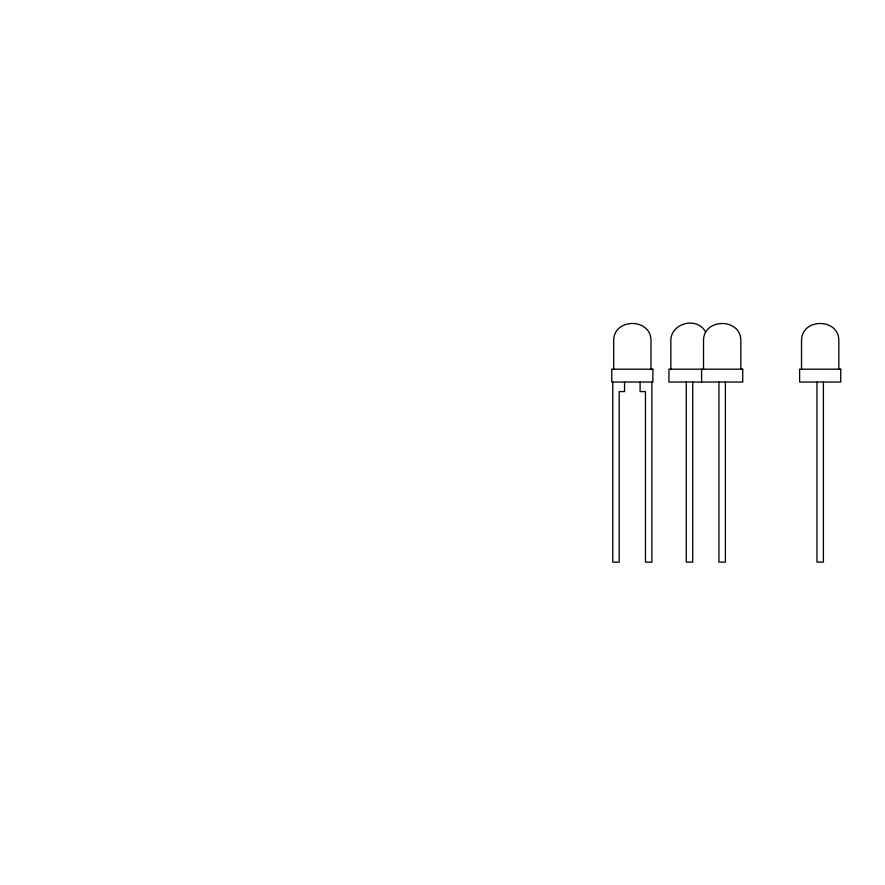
<?xml version="1.0" encoding="UTF-8"?>
<svg xmlns="http://www.w3.org/2000/svg" width="885" height="885" viewBox="0 0 885 885"><rect width="100%" height="100%" fill="white"/><g stroke="black" fill="none" stroke-linecap="round" stroke-linejoin="round"><path stroke-width="1.33" d="M705.655 332.207C697.336 315.79 669.845 323.158 670.852 341.533L670.852 369.189M838.836 369.189L838.836 341.533C839.931 317.494 800.438 317.494 801.533 341.533L801.533 369.189M823.404 382.043L823.404 562.119L816.966 562.119L816.966 382.043M740.822 369.189L740.822 341.533C741.918 317.494 702.424 317.494 703.52 341.533L703.52 369.189M725.39 382.043L725.39 562.119L718.952 562.119L718.952 382.043M701.606 369.189L701.606 382.043M692.712 382.043L692.712 562.119L686.284 562.119L686.284 382.043M651.88 382.043L651.88 562.119L645.442 562.119L645.442 391.579L640.098 391.579L640.098 382.043M650.973 369.189L650.973 341.533C652.068 317.494 612.586 317.494 613.681 341.533L613.681 369.189M624.556 382.043L624.556 391.579L619.201 391.579L619.201 562.119L612.774 562.119L612.774 382.043M652.887 369.189L611.756 369.189L611.756 382.043L652.887 382.043L652.887 369.189M742.736 369.189L668.938 369.189L668.938 382.043L742.736 382.043L742.736 369.189M840.75 369.189L799.62 369.189L799.62 382.043L840.75 382.043L840.75 369.189"/></g></svg>
